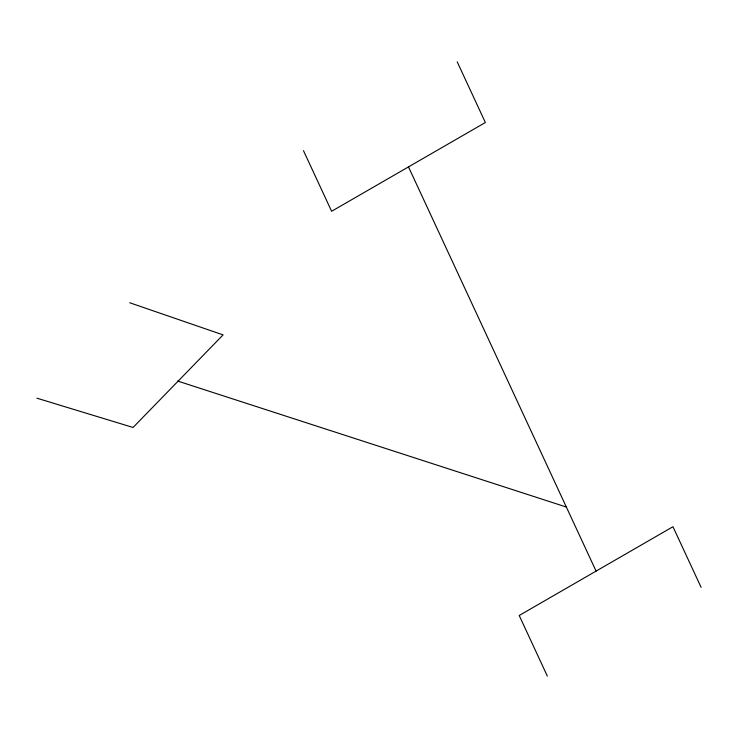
<?xml version="1.0" encoding="UTF-8"?>
<svg xmlns="http://www.w3.org/2000/svg" width="738" height="738" viewBox="0 0 738 738"><rect width="100%" height="100%" fill="white"/><g stroke="black" fill="none" stroke-linecap="round" stroke-linejoin="round"><path stroke-width="1.11" d="M36.9 398.188L133.061 427.468L223.088 334.895L129.713 302.746M177.637 381.039L566.35 507.043M457.228 61.881L485.364 122.517L331.611 211.28L303.475 150.653M701.1 587.347L672.964 526.72L519.211 615.483L547.347 676.119M408.492 166.899L596.083 571.101"/></g></svg>
